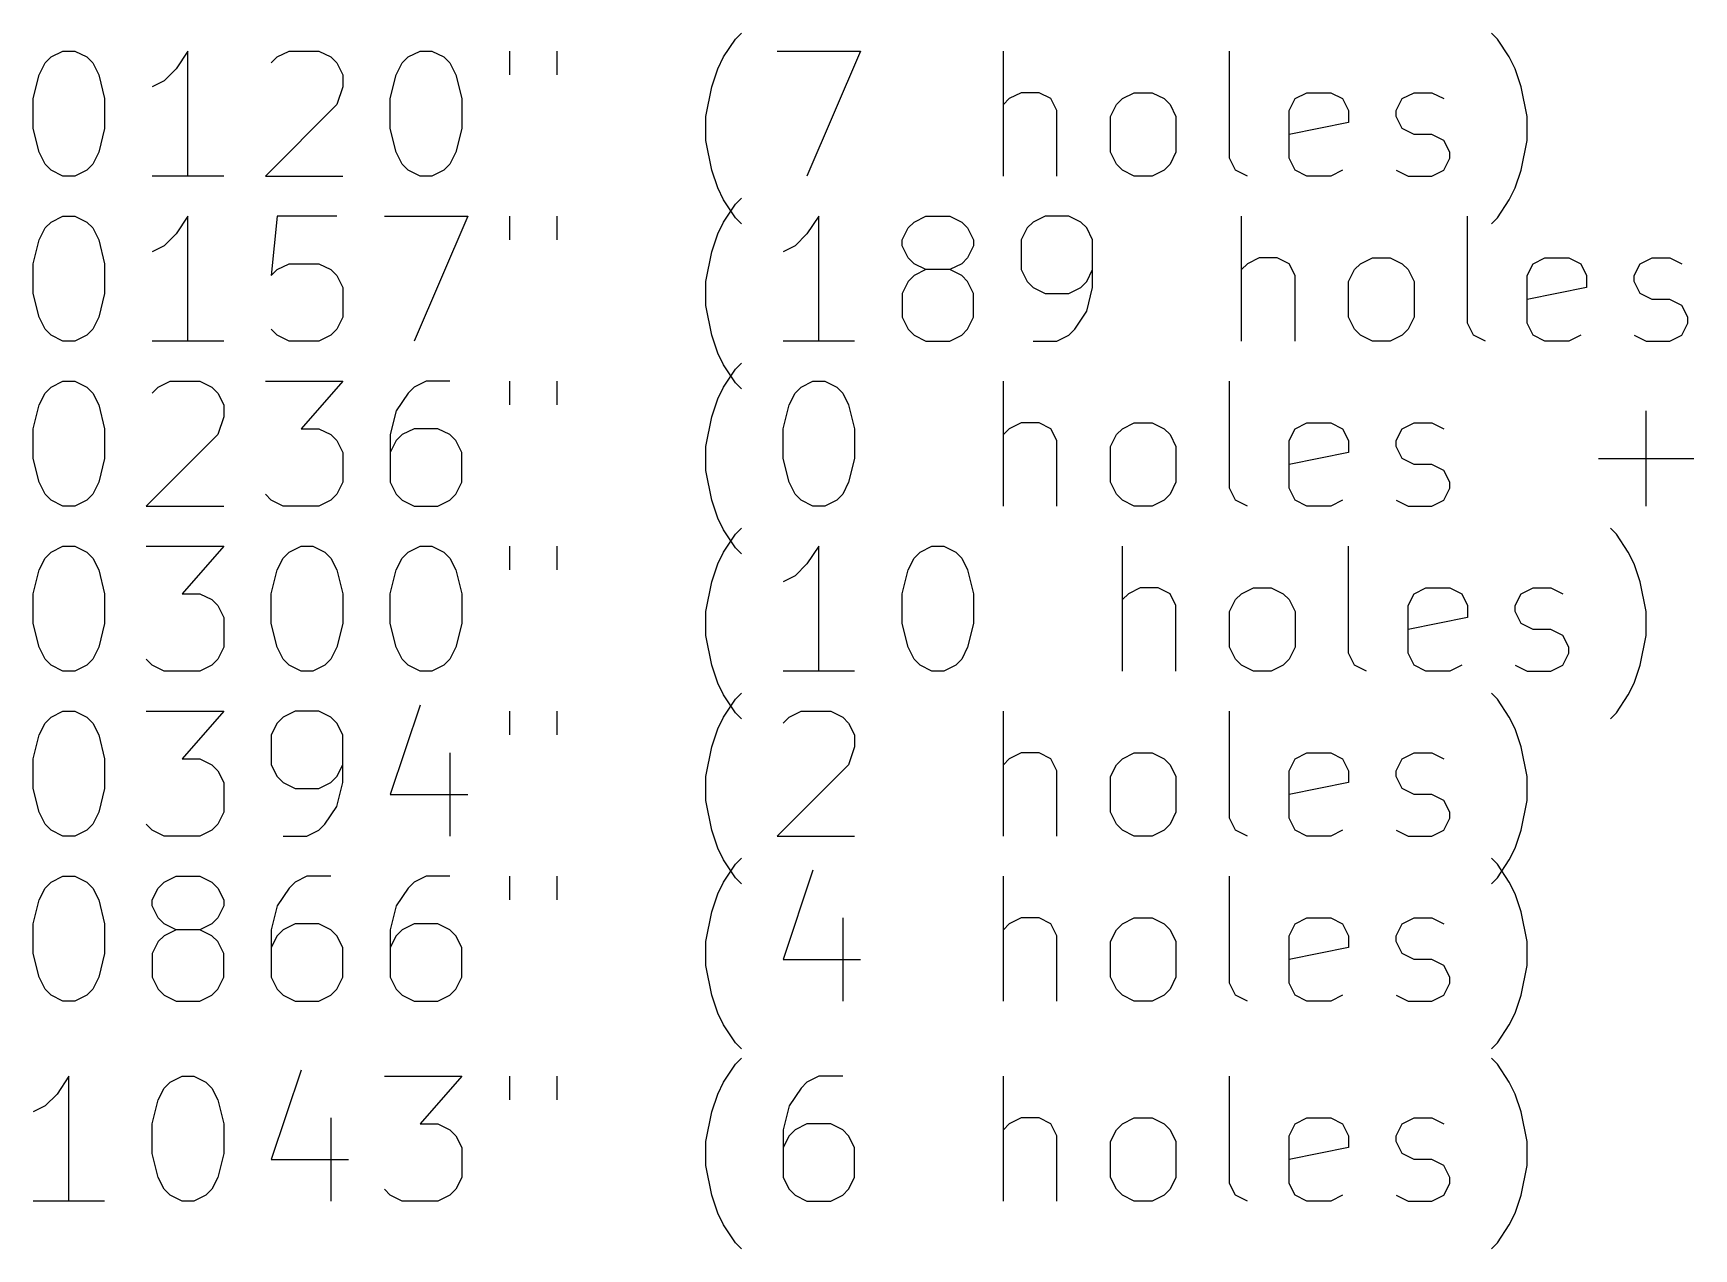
# Model space of a CAD drawing. Extents: x -24 to 350, y -155 to 35.
# Drawn here: x 2.71 to 29.28, y -134.11 to -114.67 of the extents above; entities that cross this region are included whole.
import ezdxf

# ---------------------------------------------------------------- set-up
doc = ezdxf.new("R2010")
doc.units = 0
doc.layers.add('BLACK', color=7, linetype='CONTINUOUS')

msp = doc.modelspace()

# ---------------------------------------------------------------- linework, layer by layer
at = {"layer": 'BLACK', "linetype": 'CONTINUOUS'}
for p, q in [((13.7583, -115.047), (13.9488, -114.762)), ((13.9488, -114.762), (14.044, -114.667)), ((26.1393, -114.762), (26.044, -114.667)), ((26.3298, -115.047), (26.1393, -114.762)), ((2.90119, -115.143), (2.99643, -115.047)), ((2.99643, -115.047), (3.1869, -114.952)), ((3.1869, -114.952), (3.37738, -114.952)), ((3.37738, -114.952), (3.56786, -115.047)), ((3.56786, -115.047), (3.66309, -115.143)), ((5.1869, -114.952), (4.99643, -115.238)), ((5.1869, -116.952), (5.1869, -114.952)), ((6.52024, -115.143), (6.61548, -115.047)), ((6.61548, -115.047), (6.80595, -114.952)), ((6.80595, -114.952), (7.28214, -114.952)), ((7.28214, -114.952), (7.47262, -115.047)), ((7.47262, -115.047), (7.56786, -115.143)), ((8.61548, -115.143), (8.71071, -115.047)), ((8.71071, -115.047), (8.90119, -114.952)), ((8.90119, -114.952), (9.09167, -114.952)), ((9.09167, -114.952), (9.28214, -115.047)), ((9.28214, -115.047), (9.37738, -115.143)), ((10.3298, -114.952), (10.3298, -115.333)), ((11.0917, -114.952), (11.0917, -115.333)), ((13.6631, -115.238), (13.7583, -115.047)), ((14.6155, -114.952), (15.9488, -114.952)), ((15.9488, -114.952), (15.0917, -116.952)), ((18.2345, -116.952), (18.2345, -114.952)), ((21.8536, -116.667), (21.8536, -114.952)), ((26.425, -115.238), (26.3298, -115.047)), ((2.80595, -115.333), (2.90119, -115.143)), ((3.66309, -115.143), (3.75833, -115.333)), ((4.99643, -115.238), (4.80595, -115.428)), ((7.56786, -115.143), (7.66309, -115.333)), ((8.52024, -115.333), (8.61548, -115.143)), ((9.37738, -115.143), (9.47262, -115.333)), ((13.5679, -115.524), (13.6631, -115.238)), ((26.5202, -115.524), (26.425, -115.238)), ((2.71071, -115.714), (2.80595, -115.333)), ((3.75833, -115.333), (3.85357, -115.714)), ((4.80595, -115.428), (4.61548, -115.524)), ((7.66309, -115.524), (7.56786, -115.809)), ((7.66309, -115.333), (7.66309, -115.524)), ((8.425, -115.714), (8.52024, -115.333)), ((9.47262, -115.333), (9.56786, -115.714)), ((13.4726, -116), (13.5679, -115.524)), ((26.6155, -116), (26.5202, -115.524)), ((2.71071, -116.19), (2.71071, -115.714)), ((3.85357, -115.714), (3.85357, -116.19)), ((7.56786, -115.809), (6.425, -116.952)), ((8.425, -116.19), (8.425, -115.714)), ((9.56786, -115.714), (9.56786, -116.19)), ((18.3298, -115.714), (18.2345, -115.809)), ((18.5202, -115.619), (18.3298, -115.714)), ((18.806, -115.619), (18.5202, -115.619)), ((18.9964, -115.714), (18.806, -115.619)), ((19.0917, -115.905), (18.9964, -115.714)), ((19.9488, -116), (20.044, -115.809)), ((20.044, -115.809), (20.1393, -115.714)), ((20.1393, -115.714), (20.3298, -115.619)), ((20.3298, -115.619), (20.6155, -115.619)), ((20.6155, -115.619), (20.806, -115.714)), ((20.806, -115.714), (20.9012, -115.809)), ((20.9012, -115.809), (20.9964, -116)), ((22.806, -115.905), (22.9012, -115.714)), ((22.9012, -115.714), (23.0917, -115.619)), ((23.0917, -115.619), (23.4726, -115.619)), ((23.4726, -115.619), (23.6631, -115.714)), ((23.6631, -115.714), (23.7583, -115.905)), ((24.5202, -115.905), (24.6155, -115.714)), ((24.6155, -115.714), (24.806, -115.619)), ((24.806, -115.619), (25.0917, -115.619)), ((25.0917, -115.619), (25.2821, -115.714)), ((13.4726, -116.381), (13.4726, -116)), ((19.0917, -116.952), (19.0917, -115.905)), ((19.9488, -116.571), (19.9488, -116)), ((20.9964, -116), (20.9964, -116.571)), ((22.806, -116.667), (22.806, -115.905)), ((23.7583, -116.095), (22.806, -116.286)), ((23.7583, -115.905), (23.7583, -116.095)), ((24.5202, -116), (24.5202, -115.905)), ((24.6155, -116.19), (24.5202, -116)), ((26.6155, -116.381), (26.6155, -116)), ((2.80595, -116.571), (2.71071, -116.19)), ((3.85357, -116.19), (3.75833, -116.571)), ((8.52024, -116.571), (8.425, -116.19)), ((9.56786, -116.19), (9.47262, -116.571)), ((13.5679, -116.857), (13.4726, -116.381)), ((24.806, -116.286), (24.6155, -116.19)), ((25.0917, -116.286), (24.806, -116.286)), ((25.2821, -116.381), (25.0917, -116.286)), ((25.3774, -116.571), (25.2821, -116.381)), ((26.5202, -116.857), (26.6155, -116.381)), ((2.90119, -116.762), (2.80595, -116.571)), ((3.75833, -116.571), (3.66309, -116.762)), ((8.61548, -116.762), (8.52024, -116.571)), ((9.47262, -116.571), (9.37738, -116.762)), ((20.044, -116.762), (19.9488, -116.571)), ((20.9964, -116.571), (20.9012, -116.762)), ((25.3774, -116.667), (25.3774, -116.571)), ((2.99643, -116.857), (2.90119, -116.762)), ((3.1869, -116.952), (2.99643, -116.857)), ((3.56786, -116.857), (3.37738, -116.952)), ((3.66309, -116.762), (3.56786, -116.857)), ((8.71071, -116.857), (8.61548, -116.762)), ((8.90119, -116.952), (8.71071, -116.857)), ((9.28214, -116.857), (9.09167, -116.952)), ((9.37738, -116.762), (9.28214, -116.857)), ((13.6631, -117.143), (13.5679, -116.857)), ((20.1393, -116.857), (20.044, -116.762)), ((20.3298, -116.952), (20.1393, -116.857)), ((20.806, -116.857), (20.6155, -116.952)), ((20.9012, -116.762), (20.806, -116.857)), ((21.9488, -116.857), (21.8536, -116.667)), ((22.1393, -116.952), (21.9488, -116.857)), ((22.9012, -116.857), (22.806, -116.667)), ((23.0917, -116.952), (22.9012, -116.857)), ((23.6631, -116.857), (23.4726, -116.952)), ((24.5202, -116.857), (24.7107, -116.952)), ((25.0917, -116.952), (25.2821, -116.857)), ((25.2821, -116.857), (25.3774, -116.667)), ((26.425, -117.143), (26.5202, -116.857)), ((3.37738, -116.952), (3.1869, -116.952)), ((5.75833, -116.952), (4.61548, -116.952)), ((6.425, -116.952), (7.66309, -116.952)), ((9.09167, -116.952), (8.90119, -116.952)), ((13.7583, -117.333), (13.6631, -117.143)), ((20.6155, -116.952), (20.3298, -116.952)), ((23.4726, -116.952), (23.0917, -116.952)), ((24.7107, -116.952), (25.0917, -116.952)), ((26.3298, -117.333), (26.425, -117.143)), ((13.9488, -117.619), (13.7583, -117.333)), ((13.7583, -117.688), (13.9488, -117.402)), ((13.9488, -117.402), (14.044, -117.307)), ((26.1393, -117.619), (26.3298, -117.333)), ((2.90119, -117.783), (2.99643, -117.688)), ((2.99643, -117.688), (3.1869, -117.592)), ((3.1869, -117.592), (3.37738, -117.592)), ((3.37738, -117.592), (3.56786, -117.688)), ((3.56786, -117.688), (3.66309, -117.783)), ((5.1869, -117.592), (4.99643, -117.878)), ((5.1869, -119.592), (5.1869, -117.592)), ((6.61548, -117.592), (6.52024, -118.545)), ((7.56786, -117.592), (6.61548, -117.592)), ((8.32976, -117.592), (9.6631, -117.592)), ((9.6631, -117.592), (8.80595, -119.592)), ((10.3298, -117.592), (10.3298, -117.973)), ((11.0917, -117.592), (11.0917, -117.973)), ((13.6631, -117.878), (13.7583, -117.688)), ((14.044, -117.714), (13.9488, -117.619)), ((15.2821, -117.592), (15.0917, -117.878)), ((15.2821, -119.592), (15.2821, -117.592)), ((16.7107, -117.783), (16.806, -117.688)), ((16.806, -117.688), (16.9964, -117.592)), ((16.9964, -117.592), (17.3774, -117.592)), ((17.3774, -117.592), (17.5679, -117.688)), ((17.5679, -117.688), (17.6631, -117.783)), ((18.7107, -117.688), (18.6155, -117.783)), ((18.9012, -117.592), (18.7107, -117.688)), ((19.2821, -117.592), (18.9012, -117.592)), ((19.4726, -117.688), (19.2821, -117.592)), ((19.5679, -117.783), (19.4726, -117.688)), ((22.044, -119.592), (22.044, -117.592)), ((25.6631, -119.307), (25.6631, -117.592)), ((26.044, -117.714), (26.1393, -117.619)), ((2.71071, -118.354), (2.80595, -117.973)), ((2.80595, -117.973), (2.90119, -117.783)), ((3.66309, -117.783), (3.75833, -117.973)), ((3.75833, -117.973), (3.85357, -118.354)), ((4.99643, -117.878), (4.80595, -118.068)), ((13.5679, -118.164), (13.6631, -117.878)), ((15.0917, -117.878), (14.9012, -118.068)), ((16.6155, -117.973), (16.7107, -117.783)), ((16.6155, -118.068), (16.6155, -117.973)), ((17.6631, -117.783), (17.7583, -117.973)), ((17.7583, -117.973), (17.7583, -118.068)), ((18.6155, -117.783), (18.5202, -117.973)), ((18.5202, -117.973), (18.5202, -118.449)), ((19.6631, -117.973), (19.5679, -117.783)), ((19.6631, -118.735), (19.6631, -117.973)), ((4.80595, -118.068), (4.61548, -118.164)), ((13.4726, -118.64), (13.5679, -118.164)), ((14.9012, -118.068), (14.7107, -118.164)), ((16.7107, -118.259), (16.6155, -118.068)), ((17.7583, -118.068), (17.6631, -118.259)), ((2.71071, -118.83), (2.71071, -118.354)), ((3.85357, -118.354), (3.85357, -118.83)), ((6.52024, -118.545), (6.61548, -118.449)), ((6.61548, -118.449), (6.80595, -118.354)), ((6.80595, -118.354), (7.28214, -118.354)), ((7.28214, -118.354), (7.47262, -118.449)), ((7.47262, -118.449), (7.56786, -118.545)), ((16.806, -118.354), (16.7107, -118.259)), ((16.9964, -118.449), (16.806, -118.354)), ((16.9964, -118.449), (16.806, -118.545)), ((17.3774, -118.449), (16.9964, -118.449)), ((17.5679, -118.354), (17.3774, -118.449)), ((17.5679, -118.545), (17.3774, -118.449)), ((17.6631, -118.259), (17.5679, -118.354)), ((18.5202, -118.449), (18.6155, -118.64)), ((19.5679, -118.64), (19.6631, -118.449)), ((22.1393, -118.354), (22.044, -118.449)), ((22.3298, -118.259), (22.1393, -118.354)), ((22.6155, -118.259), (22.3298, -118.259)), ((22.806, -118.354), (22.6155, -118.259)), ((22.9012, -118.545), (22.806, -118.354)), ((23.7583, -118.64), (23.8536, -118.449)), ((23.8536, -118.449), (23.9488, -118.354)), ((23.9488, -118.354), (24.1393, -118.259)), ((24.1393, -118.259), (24.425, -118.259)), ((24.425, -118.259), (24.6155, -118.354)), ((24.6155, -118.354), (24.7107, -118.449)), ((24.7107, -118.449), (24.806, -118.64)), ((26.6155, -118.545), (26.7107, -118.354)), ((26.7107, -118.354), (26.9012, -118.259)), ((26.9012, -118.259), (27.2821, -118.259)), ((27.2821, -118.259), (27.4726, -118.354)), ((27.4726, -118.354), (27.5679, -118.545)), ((28.3298, -118.545), (28.425, -118.354)), ((28.425, -118.354), (28.6155, -118.259)), ((28.6155, -118.259), (28.9012, -118.259)), ((28.9012, -118.259), (29.0917, -118.354)), ((7.56786, -118.545), (7.66309, -118.735)), ((7.66309, -118.735), (7.66309, -119.211)), ((13.4726, -119.021), (13.4726, -118.64)), ((16.7107, -118.64), (16.6155, -118.83)), ((16.806, -118.545), (16.7107, -118.64)), ((17.6631, -118.64), (17.5679, -118.545)), ((17.7583, -118.83), (17.6631, -118.64)), ((18.6155, -118.64), (18.7107, -118.735)), ((18.7107, -118.735), (18.9012, -118.83)), ((19.2821, -118.83), (19.4726, -118.735)), ((19.4726, -118.735), (19.5679, -118.64)), ((19.5679, -119.116), (19.6631, -118.735)), ((22.9012, -119.592), (22.9012, -118.545)), ((23.7583, -119.211), (23.7583, -118.64)), ((24.806, -118.64), (24.806, -119.211)), ((26.6155, -119.307), (26.6155, -118.545)), ((27.5679, -118.735), (26.6155, -118.926)), ((27.5679, -118.545), (27.5679, -118.735)), ((28.3298, -118.64), (28.3298, -118.545)), ((28.425, -118.83), (28.3298, -118.64)), ((2.80595, -119.211), (2.71071, -118.83)), ((3.85357, -118.83), (3.75833, -119.211)), ((13.5679, -119.497), (13.4726, -119.021)), ((16.6155, -118.83), (16.6155, -119.211)), ((17.7583, -119.211), (17.7583, -118.83)), ((18.9012, -118.83), (19.2821, -118.83)), ((28.6155, -118.926), (28.425, -118.83)), ((28.9012, -118.926), (28.6155, -118.926)), ((29.0917, -119.021), (28.9012, -118.926)), ((29.1869, -119.211), (29.0917, -119.021)), ((2.90119, -119.402), (2.80595, -119.211)), ((3.75833, -119.211), (3.66309, -119.402)), ((7.66309, -119.211), (7.56786, -119.402)), ((16.6155, -119.211), (16.7107, -119.402)), ((17.6631, -119.402), (17.7583, -119.211)), ((19.3774, -119.402), (19.5679, -119.116)), ((23.8536, -119.402), (23.7583, -119.211)), ((24.806, -119.211), (24.7107, -119.402)), ((29.1869, -119.307), (29.1869, -119.211)), ((2.99643, -119.497), (2.90119, -119.402)), ((3.1869, -119.592), (2.99643, -119.497)), ((3.56786, -119.497), (3.37738, -119.592)), ((3.66309, -119.402), (3.56786, -119.497)), ((6.61548, -119.497), (6.52024, -119.402)), ((6.80595, -119.592), (6.61548, -119.497)), ((7.47262, -119.497), (7.28214, -119.592)), ((7.56786, -119.402), (7.47262, -119.497)), ((13.6631, -119.783), (13.5679, -119.497)), ((16.7107, -119.402), (16.806, -119.497)), ((16.806, -119.497), (16.9964, -119.592)), ((17.3774, -119.592), (17.5679, -119.497)), ((17.5679, -119.497), (17.6631, -119.402)), ((19.0917, -119.592), (19.2821, -119.497)), ((19.2821, -119.497), (19.3774, -119.402)), ((23.9488, -119.497), (23.8536, -119.402)), ((24.1393, -119.592), (23.9488, -119.497)), ((24.6155, -119.497), (24.425, -119.592)), ((24.7107, -119.402), (24.6155, -119.497)), ((25.7583, -119.497), (25.6631, -119.307)), ((25.9488, -119.592), (25.7583, -119.497)), ((26.7107, -119.497), (26.6155, -119.307)), ((26.9012, -119.592), (26.7107, -119.497)), ((27.4726, -119.497), (27.2821, -119.592)), ((28.3298, -119.497), (28.5202, -119.592)), ((28.9012, -119.592), (29.0917, -119.497)), ((29.0917, -119.497), (29.1869, -119.307)), ((3.37738, -119.592), (3.1869, -119.592)), ((5.75833, -119.592), (4.61548, -119.592)), ((7.28214, -119.592), (6.80595, -119.592)), ((13.7583, -119.973), (13.6631, -119.783)), ((15.8536, -119.592), (14.7107, -119.592)), ((16.9964, -119.592), (17.3774, -119.592)), ((18.7107, -119.592), (19.0917, -119.592)), ((24.425, -119.592), (24.1393, -119.592)), ((27.2821, -119.592), (26.9012, -119.592)), ((28.5202, -119.592), (28.9012, -119.592)), ((13.9488, -120.259), (13.7583, -119.973)), ((13.7583, -120.328), (13.9488, -120.042)), ((13.9488, -120.042), (14.044, -119.947)), ((2.90119, -120.423), (2.99643, -120.328)), ((2.99643, -120.328), (3.1869, -120.232)), ((3.1869, -120.232), (3.37738, -120.232)), ((3.37738, -120.232), (3.56786, -120.328)), ((3.56786, -120.328), (3.66309, -120.423)), ((4.61548, -120.423), (4.71071, -120.328)), ((4.71071, -120.328), (4.90119, -120.232)), ((4.90119, -120.232), (5.37738, -120.232)), ((5.37738, -120.232), (5.56786, -120.328)), ((5.56786, -120.328), (5.66309, -120.423)), ((6.425, -120.232), (7.66309, -120.232)), ((7.66309, -120.232), (6.99643, -120.994)), ((8.80595, -120.328), (8.71071, -120.423)), ((8.99643, -120.232), (8.80595, -120.328)), ((9.37738, -120.232), (8.99643, -120.232)), ((10.3298, -120.232), (10.3298, -120.613)), ((11.0917, -120.232), (11.0917, -120.613)), ((13.6631, -120.518), (13.7583, -120.328)), ((14.044, -120.354), (13.9488, -120.259)), ((14.9012, -120.423), (14.9964, -120.328)), ((14.9964, -120.328), (15.1869, -120.232)), ((15.1869, -120.232), (15.3774, -120.232)), ((15.3774, -120.232), (15.5679, -120.328)), ((15.5679, -120.328), (15.6631, -120.423)), ((18.2345, -122.232), (18.2345, -120.232)), ((21.8536, -121.947), (21.8536, -120.232)), ((2.71071, -120.994), (2.80595, -120.613)), ((2.80595, -120.613), (2.90119, -120.423)), ((3.66309, -120.423), (3.75833, -120.613)), ((3.75833, -120.613), (3.85357, -120.994)), ((5.66309, -120.423), (5.75833, -120.613)), ((5.75833, -120.613), (5.75833, -120.804)), ((8.71071, -120.423), (8.52024, -120.708)), ((13.5679, -120.804), (13.6631, -120.518)), ((14.7107, -120.994), (14.806, -120.613)), ((14.806, -120.613), (14.9012, -120.423)), ((15.6631, -120.423), (15.7583, -120.613)), ((15.7583, -120.613), (15.8536, -120.994)), ((5.75833, -120.804), (5.66309, -121.089)), ((8.52024, -120.708), (8.425, -121.089)), ((13.4726, -121.28), (13.5679, -120.804)), ((18.5202, -120.899), (18.3298, -120.994)), ((18.806, -120.899), (18.5202, -120.899)), ((18.9964, -120.994), (18.806, -120.899)), ((20.1393, -120.994), (20.3298, -120.899)), ((20.3298, -120.899), (20.6155, -120.899)), ((20.6155, -120.899), (20.806, -120.994)), ((22.9012, -120.994), (23.0917, -120.899)), ((23.0917, -120.899), (23.4726, -120.899)), ((23.4726, -120.899), (23.6631, -120.994)), ((24.6155, -120.994), (24.806, -120.899)), ((24.806, -120.899), (25.0917, -120.899)), ((25.0917, -120.899), (25.2821, -120.994)), ((28.5202, -122.232), (28.5202, -120.708)), ((2.71071, -121.47), (2.71071, -120.994)), ((3.85357, -120.994), (3.85357, -121.47)), ((5.66309, -121.089), (4.52024, -122.232)), ((6.99643, -120.994), (7.28214, -120.994)), ((7.28214, -120.994), (7.47262, -121.089)), ((7.47262, -121.089), (7.56786, -121.185)), ((8.425, -121.089), (8.425, -121.851)), ((8.61548, -121.089), (8.52024, -121.185)), ((8.80595, -120.994), (8.61548, -121.089)), ((9.1869, -120.994), (8.80595, -120.994)), ((9.37738, -121.089), (9.1869, -120.994)), ((9.47262, -121.185), (9.37738, -121.089)), ((14.7107, -121.47), (14.7107, -120.994)), ((15.8536, -120.994), (15.8536, -121.47)), ((18.3298, -120.994), (18.2345, -121.089)), ((19.0917, -121.185), (18.9964, -120.994)), ((19.9488, -121.28), (20.044, -121.089)), ((20.044, -121.089), (20.1393, -120.994)), ((20.806, -120.994), (20.9012, -121.089)), ((20.9012, -121.089), (20.9964, -121.28)), ((22.806, -121.185), (22.9012, -120.994)), ((23.6631, -120.994), (23.7583, -121.185)), ((24.5202, -121.185), (24.6155, -120.994)), ((7.56786, -121.185), (7.66309, -121.375)), ((7.66309, -121.375), (7.66309, -121.851)), ((8.52024, -121.185), (8.425, -121.375)), ((9.56786, -121.375), (9.47262, -121.185)), ((9.56786, -121.851), (9.56786, -121.375)), ((13.4726, -121.661), (13.4726, -121.28)), ((19.0917, -122.232), (19.0917, -121.185)), ((19.9488, -121.851), (19.9488, -121.28)), ((20.9964, -121.28), (20.9964, -121.851)), ((22.806, -121.947), (22.806, -121.185)), ((23.7583, -121.375), (22.806, -121.566)), ((23.7583, -121.185), (23.7583, -121.375)), ((24.5202, -121.28), (24.5202, -121.185)), ((24.6155, -121.47), (24.5202, -121.28)), ((2.80595, -121.851), (2.71071, -121.47)), ((3.85357, -121.47), (3.75833, -121.851)), ((13.5679, -122.137), (13.4726, -121.661)), ((14.806, -121.851), (14.7107, -121.47)), ((15.8536, -121.47), (15.7583, -121.851)), ((24.806, -121.566), (24.6155, -121.47)), ((25.0917, -121.566), (24.806, -121.566)), ((25.2821, -121.661), (25.0917, -121.566)), ((25.3774, -121.851), (25.2821, -121.661)), ((27.7583, -121.47), (29.2821, -121.47)), ((2.90119, -122.042), (2.80595, -121.851)), ((3.75833, -121.851), (3.66309, -122.042)), ((7.66309, -121.851), (7.56786, -122.042)), ((8.425, -121.851), (8.52024, -122.042)), ((9.47262, -122.042), (9.56786, -121.851)), ((14.9012, -122.042), (14.806, -121.851)), ((15.7583, -121.851), (15.6631, -122.042)), ((20.044, -122.042), (19.9488, -121.851)), ((20.9964, -121.851), (20.9012, -122.042)), ((21.9488, -122.137), (21.8536, -121.947)), ((22.9012, -122.137), (22.806, -121.947)), ((25.2821, -122.137), (25.3774, -121.947)), ((25.3774, -121.947), (25.3774, -121.851)), ((2.99643, -122.137), (2.90119, -122.042)), ((3.1869, -122.232), (2.99643, -122.137)), ((3.56786, -122.137), (3.37738, -122.232)), ((3.66309, -122.042), (3.56786, -122.137)), ((6.52024, -122.137), (6.425, -122.042)), ((6.71071, -122.232), (6.52024, -122.137)), ((7.47262, -122.137), (7.28214, -122.232)), ((7.56786, -122.042), (7.47262, -122.137)), ((8.52024, -122.042), (8.61548, -122.137)), ((8.61548, -122.137), (8.80595, -122.232)), ((9.1869, -122.232), (9.37738, -122.137)), ((9.37738, -122.137), (9.47262, -122.042)), ((13.6631, -122.423), (13.5679, -122.137)), ((14.9964, -122.137), (14.9012, -122.042)), ((15.1869, -122.232), (14.9964, -122.137)), ((15.5679, -122.137), (15.3774, -122.232)), ((15.6631, -122.042), (15.5679, -122.137)), ((20.1393, -122.137), (20.044, -122.042)), ((20.3298, -122.232), (20.1393, -122.137)), ((20.806, -122.137), (20.6155, -122.232)), ((20.9012, -122.042), (20.806, -122.137)), ((22.1393, -122.232), (21.9488, -122.137)), ((23.0917, -122.232), (22.9012, -122.137)), ((23.6631, -122.137), (23.4726, -122.232)), ((24.5202, -122.137), (24.7107, -122.232)), ((25.0917, -122.232), (25.2821, -122.137)), ((3.37738, -122.232), (3.1869, -122.232)), ((4.52024, -122.232), (5.75833, -122.232)), ((7.28214, -122.232), (6.71071, -122.232)), ((8.80595, -122.232), (9.1869, -122.232)), ((13.7583, -122.613), (13.6631, -122.423)), ((15.3774, -122.232), (15.1869, -122.232)), ((20.6155, -122.232), (20.3298, -122.232)), ((23.4726, -122.232), (23.0917, -122.232)), ((24.7107, -122.232), (25.0917, -122.232)), ((13.9488, -122.899), (13.7583, -122.613)), ((13.7583, -122.968), (13.9488, -122.682)), ((13.9488, -122.682), (14.044, -122.587)), ((28.044, -122.682), (27.9488, -122.587)), ((28.2345, -122.968), (28.044, -122.682)), ((2.90119, -123.063), (2.99643, -122.968)), ((2.99643, -122.968), (3.1869, -122.872)), ((3.1869, -122.872), (3.37738, -122.872)), ((3.37738, -122.872), (3.56786, -122.968)), ((3.56786, -122.968), (3.66309, -123.063)), ((4.52024, -122.872), (5.75833, -122.872)), ((5.75833, -122.872), (5.09167, -123.634)), ((6.71071, -123.063), (6.80595, -122.968)), ((6.80595, -122.968), (6.99643, -122.872)), ((6.99643, -122.872), (7.1869, -122.872)), ((7.1869, -122.872), (7.37738, -122.968)), ((7.37738, -122.968), (7.47262, -123.063)), ((8.61548, -123.063), (8.71071, -122.968)), ((8.71071, -122.968), (8.90119, -122.872)), ((8.90119, -122.872), (9.09167, -122.872)), ((9.09167, -122.872), (9.28214, -122.968)), ((9.28214, -122.968), (9.37738, -123.063)), ((10.3298, -122.872), (10.3298, -123.253)), ((11.0917, -122.872), (11.0917, -123.253)), ((13.6631, -123.158), (13.7583, -122.968)), ((14.044, -122.994), (13.9488, -122.899)), ((15.2821, -122.872), (15.0917, -123.158)), ((15.2821, -124.872), (15.2821, -122.872)), ((16.806, -123.063), (16.9012, -122.968)), ((16.9012, -122.968), (17.0917, -122.872)), ((17.0917, -122.872), (17.2821, -122.872)), ((17.2821, -122.872), (17.4726, -122.968)), ((17.4726, -122.968), (17.5679, -123.063)), ((20.1393, -124.872), (20.1393, -122.872)), ((23.7583, -124.587), (23.7583, -122.872)), ((28.3298, -123.158), (28.2345, -122.968)), ((2.71071, -123.634), (2.80595, -123.253)), ((2.80595, -123.253), (2.90119, -123.063)), ((3.66309, -123.063), (3.75833, -123.253)), ((3.75833, -123.253), (3.85357, -123.634)), ((6.52024, -123.634), (6.61548, -123.253)), ((6.61548, -123.253), (6.71071, -123.063)), ((7.47262, -123.063), (7.56786, -123.253)), ((7.56786, -123.253), (7.66309, -123.634)), ((8.425, -123.634), (8.52024, -123.253)), ((8.52024, -123.253), (8.61548, -123.063)), ((9.37738, -123.063), (9.47262, -123.253)), ((9.47262, -123.253), (9.56786, -123.634)), ((13.5679, -123.444), (13.6631, -123.158)), ((15.0917, -123.158), (14.9012, -123.348)), ((16.6155, -123.634), (16.7107, -123.253)), ((16.7107, -123.253), (16.806, -123.063)), ((17.5679, -123.063), (17.6631, -123.253)), ((17.6631, -123.253), (17.7583, -123.634)), ((28.425, -123.444), (28.3298, -123.158)), ((13.4726, -123.92), (13.5679, -123.444)), ((14.9012, -123.348), (14.7107, -123.444)), ((20.425, -123.539), (20.2345, -123.634)), ((20.7107, -123.539), (20.425, -123.539)), ((20.9012, -123.634), (20.7107, -123.539)), ((22.044, -123.634), (22.2345, -123.539)), ((22.2345, -123.539), (22.5202, -123.539)), ((22.5202, -123.539), (22.7107, -123.634)), ((24.806, -123.634), (24.9964, -123.539)), ((24.9964, -123.539), (25.3774, -123.539)), ((25.3774, -123.539), (25.5679, -123.634)), ((26.5202, -123.634), (26.7107, -123.539)), ((26.7107, -123.539), (26.9964, -123.539)), ((26.9964, -123.539), (27.1869, -123.634)), ((28.5202, -123.92), (28.425, -123.444)), ((2.71071, -124.11), (2.71071, -123.634)), ((3.85357, -123.634), (3.85357, -124.11)), ((5.09167, -123.634), (5.37738, -123.634)), ((5.37738, -123.634), (5.56786, -123.729)), ((5.56786, -123.729), (5.66309, -123.825)), ((6.52024, -124.11), (6.52024, -123.634)), ((7.66309, -123.634), (7.66309, -124.11)), ((8.425, -124.11), (8.425, -123.634)), ((9.56786, -123.634), (9.56786, -124.11)), ((16.6155, -124.11), (16.6155, -123.634)), ((17.7583, -123.634), (17.7583, -124.11)), ((20.2345, -123.634), (20.1393, -123.729)), ((20.9964, -123.825), (20.9012, -123.634)), ((21.8536, -123.92), (21.9488, -123.729)), ((21.9488, -123.729), (22.044, -123.634)), ((22.7107, -123.634), (22.806, -123.729)), ((22.806, -123.729), (22.9012, -123.92)), ((24.7107, -123.825), (24.806, -123.634)), ((25.5679, -123.634), (25.6631, -123.825)), ((26.425, -123.825), (26.5202, -123.634)), ((5.66309, -123.825), (5.75833, -124.015)), ((5.75833, -124.015), (5.75833, -124.491)), ((13.4726, -124.301), (13.4726, -123.92)), ((20.9964, -124.872), (20.9964, -123.825)), ((21.8536, -124.491), (21.8536, -123.92)), ((22.9012, -123.92), (22.9012, -124.491)), ((24.7107, -124.587), (24.7107, -123.825)), ((25.6631, -124.015), (24.7107, -124.206)), ((25.6631, -123.825), (25.6631, -124.015)), ((26.425, -123.92), (26.425, -123.825)), ((26.5202, -124.11), (26.425, -123.92)), ((28.5202, -124.301), (28.5202, -123.92)), ((2.80595, -124.491), (2.71071, -124.11)), ((3.85357, -124.11), (3.75833, -124.491)), ((6.61548, -124.491), (6.52024, -124.11)), ((7.66309, -124.11), (7.56786, -124.491)), ((8.52024, -124.491), (8.425, -124.11)), ((9.56786, -124.11), (9.47262, -124.491)), ((13.5679, -124.777), (13.4726, -124.301)), ((16.7107, -124.491), (16.6155, -124.11)), ((17.7583, -124.11), (17.6631, -124.491)), ((26.7107, -124.206), (26.5202, -124.11)), ((26.9964, -124.206), (26.7107, -124.206)), ((27.1869, -124.301), (26.9964, -124.206)), ((27.2821, -124.491), (27.1869, -124.301)), ((28.425, -124.777), (28.5202, -124.301)), ((2.90119, -124.682), (2.80595, -124.491)), ((3.75833, -124.491), (3.66309, -124.682)), ((5.75833, -124.491), (5.66309, -124.682)), ((6.71071, -124.682), (6.61548, -124.491)), ((7.56786, -124.491), (7.47262, -124.682)), ((8.61548, -124.682), (8.52024, -124.491)), ((9.47262, -124.491), (9.37738, -124.682)), ((16.806, -124.682), (16.7107, -124.491)), ((17.6631, -124.491), (17.5679, -124.682)), ((21.9488, -124.682), (21.8536, -124.491)), ((22.9012, -124.491), (22.806, -124.682)), ((23.8536, -124.777), (23.7583, -124.587)), ((24.806, -124.777), (24.7107, -124.587)), ((27.1869, -124.777), (27.2821, -124.587)), ((27.2821, -124.587), (27.2821, -124.491)), ((2.99643, -124.777), (2.90119, -124.682)), ((3.1869, -124.872), (2.99643, -124.777)), ((3.37738, -124.872), (3.1869, -124.872)), ((3.56786, -124.777), (3.37738, -124.872)), ((3.66309, -124.682), (3.56786, -124.777)), ((4.61548, -124.777), (4.52024, -124.682)), ((4.80595, -124.872), (4.61548, -124.777)), ((5.37738, -124.872), (4.80595, -124.872)), ((5.56786, -124.777), (5.37738, -124.872)), ((5.66309, -124.682), (5.56786, -124.777)), ((6.80595, -124.777), (6.71071, -124.682)), ((6.99643, -124.872), (6.80595, -124.777)), ((7.1869, -124.872), (6.99643, -124.872)), ((7.37738, -124.777), (7.1869, -124.872)), ((7.47262, -124.682), (7.37738, -124.777)), ((8.71071, -124.777), (8.61548, -124.682)), ((8.90119, -124.872), (8.71071, -124.777)), ((9.09167, -124.872), (8.90119, -124.872)), ((9.28214, -124.777), (9.09167, -124.872)), ((9.37738, -124.682), (9.28214, -124.777)), ((13.6631, -125.063), (13.5679, -124.777)), ((15.8536, -124.872), (14.7107, -124.872)), ((16.9012, -124.777), (16.806, -124.682)), ((17.0917, -124.872), (16.9012, -124.777)), ((17.2821, -124.872), (17.0917, -124.872)), ((17.4726, -124.777), (17.2821, -124.872)), ((17.5679, -124.682), (17.4726, -124.777)), ((22.044, -124.777), (21.9488, -124.682)), ((22.2345, -124.872), (22.044, -124.777)), ((22.5202, -124.872), (22.2345, -124.872)), ((22.7107, -124.777), (22.5202, -124.872)), ((22.806, -124.682), (22.7107, -124.777)), ((24.044, -124.872), (23.8536, -124.777)), ((24.9964, -124.872), (24.806, -124.777)), ((25.3774, -124.872), (24.9964, -124.872)), ((25.5679, -124.777), (25.3774, -124.872)), ((26.425, -124.777), (26.6155, -124.872)), ((26.6155, -124.872), (26.9964, -124.872)), ((26.9964, -124.872), (27.1869, -124.777)), ((28.3298, -125.063), (28.425, -124.777)), ((13.7583, -125.253), (13.6631, -125.063)), ((28.2345, -125.253), (28.3298, -125.063)), ((13.9488, -125.539), (13.7583, -125.253)), ((13.7583, -125.607), (13.9488, -125.322)), ((13.9488, -125.322), (14.044, -125.227)), ((26.1393, -125.322), (26.044, -125.227)), ((26.3298, -125.607), (26.1393, -125.322)), ((28.044, -125.539), (28.2345, -125.253)), ((2.90119, -125.703), (2.99643, -125.607)), ((2.99643, -125.607), (3.1869, -125.512)), ((3.1869, -125.512), (3.37738, -125.512)), ((3.37738, -125.512), (3.56786, -125.607)), ((3.56786, -125.607), (3.66309, -125.703)), ((4.52024, -125.512), (5.75833, -125.512)), ((5.75833, -125.512), (5.09167, -126.274)), ((6.71071, -125.607), (6.61548, -125.703)), ((6.90119, -125.512), (6.71071, -125.607)), ((7.28214, -125.512), (6.90119, -125.512)), ((7.47262, -125.607), (7.28214, -125.512)), ((7.56786, -125.703), (7.47262, -125.607)), ((8.90119, -125.417), (8.425, -126.846)), ((10.3298, -125.512), (10.3298, -125.893)), ((11.0917, -125.512), (11.0917, -125.893)), ((13.6631, -125.798), (13.7583, -125.607)), ((14.044, -125.634), (13.9488, -125.539)), ((14.7107, -125.703), (14.806, -125.607)), ((14.806, -125.607), (14.9964, -125.512)), ((14.9964, -125.512), (15.4726, -125.512)), ((15.4726, -125.512), (15.6631, -125.607)), ((15.6631, -125.607), (15.7583, -125.703)), ((18.2345, -127.512), (18.2345, -125.512)), ((21.8536, -127.227), (21.8536, -125.512)), ((26.425, -125.798), (26.3298, -125.607)), ((27.9488, -125.634), (28.044, -125.539)), ((2.71071, -126.274), (2.80595, -125.893)), ((2.80595, -125.893), (2.90119, -125.703)), ((3.66309, -125.703), (3.75833, -125.893)), ((3.75833, -125.893), (3.85357, -126.274)), ((6.61548, -125.703), (6.52024, -125.893)), ((6.52024, -125.893), (6.52024, -126.369)), ((7.66309, -125.893), (7.56786, -125.703)), ((7.66309, -126.655), (7.66309, -125.893)), ((13.5679, -126.084), (13.6631, -125.798)), ((15.7583, -125.703), (15.8536, -125.893)), ((15.8536, -125.893), (15.8536, -126.084)), ((26.5202, -126.084), (26.425, -125.798)), ((9.37738, -126.179), (9.37738, -127.512)), ((13.4726, -126.56), (13.5679, -126.084)), ((15.8536, -126.084), (15.7583, -126.369)), ((18.5202, -126.179), (18.3298, -126.274)), ((18.806, -126.179), (18.5202, -126.179)), ((18.9964, -126.274), (18.806, -126.179)), ((20.1393, -126.274), (20.3298, -126.179)), ((20.3298, -126.179), (20.6155, -126.179)), ((20.6155, -126.179), (20.806, -126.274)), ((22.9012, -126.274), (23.0917, -126.179)), ((23.0917, -126.179), (23.4726, -126.179)), ((23.4726, -126.179), (23.6631, -126.274)), ((24.6155, -126.274), (24.806, -126.179)), ((24.806, -126.179), (25.0917, -126.179)), ((25.0917, -126.179), (25.2821, -126.274)), ((26.6155, -126.56), (26.5202, -126.084)), ((2.71071, -126.75), (2.71071, -126.274)), ((3.85357, -126.274), (3.85357, -126.75)), ((5.09167, -126.274), (5.37738, -126.274)), ((5.37738, -126.274), (5.56786, -126.369)), ((5.56786, -126.369), (5.66309, -126.465)), ((5.66309, -126.465), (5.75833, -126.655)), ((6.52024, -126.369), (6.61548, -126.56)), ((7.56786, -126.56), (7.66309, -126.369)), ((15.7583, -126.369), (14.6155, -127.512)), ((18.3298, -126.274), (18.2345, -126.369)), ((19.0917, -126.465), (18.9964, -126.274)), ((19.0917, -127.512), (19.0917, -126.465)), ((19.9488, -126.56), (20.044, -126.369)), ((20.044, -126.369), (20.1393, -126.274)), ((20.806, -126.274), (20.9012, -126.369)), ((20.9012, -126.369), (20.9964, -126.56)), ((22.806, -126.465), (22.9012, -126.274)), ((22.806, -127.227), (22.806, -126.465)), ((23.6631, -126.274), (23.7583, -126.465)), ((23.7583, -126.465), (23.7583, -126.655)), ((24.5202, -126.465), (24.6155, -126.274)), ((24.5202, -126.56), (24.5202, -126.465)), ((5.75833, -126.655), (5.75833, -127.131)), ((6.61548, -126.56), (6.71071, -126.655)), ((6.71071, -126.655), (6.90119, -126.75)), ((7.28214, -126.75), (7.47262, -126.655)), ((7.47262, -126.655), (7.56786, -126.56)), ((7.56786, -127.036), (7.66309, -126.655)), ((13.4726, -126.941), (13.4726, -126.56)), ((19.9488, -127.131), (19.9488, -126.56)), ((20.9964, -126.56), (20.9964, -127.131)), ((23.7583, -126.655), (22.806, -126.846)), ((24.6155, -126.75), (24.5202, -126.56)), ((26.6155, -126.941), (26.6155, -126.56)), ((2.80595, -127.131), (2.71071, -126.75)), ((3.85357, -126.75), (3.75833, -127.131)), ((6.90119, -126.75), (7.28214, -126.75)), ((8.425, -126.846), (9.6631, -126.846)), ((13.5679, -127.417), (13.4726, -126.941)), ((24.806, -126.846), (24.6155, -126.75)), ((25.0917, -126.846), (24.806, -126.846)), ((25.2821, -126.941), (25.0917, -126.846)), ((25.3774, -127.131), (25.2821, -126.941)), ((26.5202, -127.417), (26.6155, -126.941)), ((2.90119, -127.322), (2.80595, -127.131)), ((3.75833, -127.131), (3.66309, -127.322)), ((5.75833, -127.131), (5.66309, -127.322)), ((7.37738, -127.322), (7.56786, -127.036)), ((20.044, -127.322), (19.9488, -127.131)), ((20.9964, -127.131), (20.9012, -127.322)), ((21.9488, -127.417), (21.8536, -127.227)), ((22.9012, -127.417), (22.806, -127.227)), ((25.2821, -127.417), (25.3774, -127.227)), ((25.3774, -127.227), (25.3774, -127.131)), ((2.99643, -127.417), (2.90119, -127.322)), ((3.1869, -127.512), (2.99643, -127.417)), ((3.37738, -127.512), (3.1869, -127.512)), ((3.56786, -127.417), (3.37738, -127.512)), ((3.66309, -127.322), (3.56786, -127.417)), ((4.61548, -127.417), (4.52024, -127.322)), ((4.80595, -127.512), (4.61548, -127.417)), ((5.37738, -127.512), (4.80595, -127.512)), ((5.56786, -127.417), (5.37738, -127.512)), ((5.66309, -127.322), (5.56786, -127.417)), ((6.71071, -127.512), (7.09167, -127.512)), ((7.09167, -127.512), (7.28214, -127.417)), ((7.28214, -127.417), (7.37738, -127.322)), ((13.6631, -127.703), (13.5679, -127.417)), ((14.6155, -127.512), (15.8536, -127.512)), ((20.1393, -127.417), (20.044, -127.322)), ((20.3298, -127.512), (20.1393, -127.417)), ((20.6155, -127.512), (20.3298, -127.512)), ((20.806, -127.417), (20.6155, -127.512)), ((20.9012, -127.322), (20.806, -127.417)), ((22.1393, -127.512), (21.9488, -127.417)), ((23.0917, -127.512), (22.9012, -127.417)), ((23.4726, -127.512), (23.0917, -127.512)), ((23.6631, -127.417), (23.4726, -127.512)), ((24.5202, -127.417), (24.7107, -127.512)), ((24.7107, -127.512), (25.0917, -127.512)), ((25.0917, -127.512), (25.2821, -127.417)), ((26.425, -127.703), (26.5202, -127.417)), ((13.7583, -127.893), (13.6631, -127.703)), ((26.3298, -127.893), (26.425, -127.703)), ((13.9488, -128.179), (13.7583, -127.893)), ((13.7583, -128.248), (13.9488, -127.962)), ((13.9488, -127.962), (14.044, -127.867)), ((15.1869, -128.057), (14.7107, -129.486)), ((26.1393, -127.962), (26.044, -127.867)), ((26.1393, -128.179), (26.3298, -127.893)), ((26.3298, -128.248), (26.1393, -127.962)), ((2.90119, -128.343), (2.99643, -128.248)), ((2.99643, -128.248), (3.1869, -128.152)), ((3.1869, -128.152), (3.37738, -128.152)), ((3.37738, -128.152), (3.56786, -128.248)), ((3.56786, -128.248), (3.66309, -128.343)), ((4.71071, -128.343), (4.80595, -128.248)), ((4.80595, -128.248), (4.99643, -128.152)), ((4.99643, -128.152), (5.37738, -128.152)), ((5.37738, -128.152), (5.56786, -128.248)), ((5.56786, -128.248), (5.66309, -128.343)), ((6.90119, -128.248), (6.80595, -128.343)), ((7.09167, -128.152), (6.90119, -128.248)), ((7.47262, -128.152), (7.09167, -128.152)), ((8.80595, -128.248), (8.71071, -128.343)), ((8.99643, -128.152), (8.80595, -128.248)), ((9.37738, -128.152), (8.99643, -128.152)), ((10.3298, -128.152), (10.3298, -128.533)), ((11.0917, -128.152), (11.0917, -128.533)), ((13.6631, -128.438), (13.7583, -128.248)), ((14.044, -128.274), (13.9488, -128.179)), ((18.2345, -130.152), (18.2345, -128.152)), ((21.8536, -129.867), (21.8536, -128.152)), ((26.044, -128.274), (26.1393, -128.179)), ((26.425, -128.438), (26.3298, -128.248)), ((2.71071, -128.914), (2.80595, -128.533)), ((2.80595, -128.533), (2.90119, -128.343)), ((3.66309, -128.343), (3.75833, -128.533)), ((3.75833, -128.533), (3.85357, -128.914)), ((4.61548, -128.533), (4.71071, -128.343)), ((4.61548, -128.628), (4.61548, -128.533)), ((5.66309, -128.343), (5.75833, -128.533)), ((5.75833, -128.533), (5.75833, -128.628)), ((6.80595, -128.343), (6.61548, -128.628)), ((8.71071, -128.343), (8.52024, -128.628)), ((13.5679, -128.724), (13.6631, -128.438)), ((26.5202, -128.724), (26.425, -128.438)), ((4.71071, -128.819), (4.61548, -128.628)), ((4.80595, -128.914), (4.71071, -128.819)), ((5.66309, -128.819), (5.56786, -128.914)), ((5.75833, -128.628), (5.66309, -128.819)), ((6.61548, -128.628), (6.52024, -129.009)), ((8.52024, -128.628), (8.425, -129.009)), ((13.4726, -129.2), (13.5679, -128.724)), ((15.6631, -128.819), (15.6631, -130.152)), ((18.5202, -128.819), (18.3298, -128.914)), ((18.806, -128.819), (18.5202, -128.819)), ((18.9964, -128.914), (18.806, -128.819)), ((20.1393, -128.914), (20.3298, -128.819)), ((20.3298, -128.819), (20.6155, -128.819)), ((20.6155, -128.819), (20.806, -128.914)), ((22.9012, -128.914), (23.0917, -128.819)), ((23.0917, -128.819), (23.4726, -128.819)), ((23.4726, -128.819), (23.6631, -128.914)), ((24.6155, -128.914), (24.806, -128.819)), ((24.806, -128.819), (25.0917, -128.819)), ((25.0917, -128.819), (25.2821, -128.914)), ((26.6155, -129.2), (26.5202, -128.724)), ((2.71071, -129.39), (2.71071, -128.914)), ((3.85357, -128.914), (3.85357, -129.39)), ((4.80595, -129.105), (4.71071, -129.2)), ((4.99643, -129.009), (4.80595, -128.914)), ((4.99643, -129.009), (4.80595, -129.105)), ((5.37738, -129.009), (4.99643, -129.009)), ((5.56786, -128.914), (5.37738, -129.009)), ((5.56786, -129.105), (5.37738, -129.009)), ((5.66309, -129.2), (5.56786, -129.105)), ((6.52024, -129.009), (6.52024, -129.771)), ((6.61548, -129.105), (6.52024, -129.295)), ((6.71071, -129.009), (6.61548, -129.105)), ((6.90119, -128.914), (6.71071, -129.009)), ((7.28214, -128.914), (6.90119, -128.914)), ((7.47262, -129.009), (7.28214, -128.914)), ((7.56786, -129.105), (7.47262, -129.009)), ((7.66309, -129.295), (7.56786, -129.105)), ((8.425, -129.009), (8.425, -129.771)), ((8.52024, -129.105), (8.425, -129.295)), ((8.61548, -129.009), (8.52024, -129.105)), ((8.80595, -128.914), (8.61548, -129.009)), ((9.1869, -128.914), (8.80595, -128.914)), ((9.37738, -129.009), (9.1869, -128.914)), ((9.47262, -129.105), (9.37738, -129.009)), ((9.56786, -129.295), (9.47262, -129.105)), ((18.3298, -128.914), (18.2345, -129.009)), ((19.0917, -129.105), (18.9964, -128.914)), ((19.0917, -130.152), (19.0917, -129.105)), ((19.9488, -129.2), (20.044, -129.009)), ((20.044, -129.009), (20.1393, -128.914)), ((20.806, -128.914), (20.9012, -129.009)), ((20.9012, -129.009), (20.9964, -129.2)), ((22.806, -129.105), (22.9012, -128.914)), ((22.806, -129.867), (22.806, -129.105)), ((23.6631, -128.914), (23.7583, -129.105)), ((23.7583, -129.105), (23.7583, -129.295)), ((24.5202, -129.105), (24.6155, -128.914)), ((24.5202, -129.2), (24.5202, -129.105)), ((2.80595, -129.771), (2.71071, -129.39)), ((3.85357, -129.39), (3.75833, -129.771)), ((4.71071, -129.2), (4.61548, -129.39)), ((4.61548, -129.39), (4.61548, -129.771)), ((5.75833, -129.39), (5.66309, -129.2)), ((5.75833, -129.771), (5.75833, -129.39)), ((7.66309, -129.771), (7.66309, -129.295)), ((9.56786, -129.771), (9.56786, -129.295)), ((13.4726, -129.581), (13.4726, -129.2)), ((19.9488, -129.771), (19.9488, -129.2)), ((20.9964, -129.2), (20.9964, -129.771)), ((23.7583, -129.295), (22.806, -129.486)), ((24.6155, -129.39), (24.5202, -129.2)), ((24.806, -129.486), (24.6155, -129.39)), ((26.6155, -129.581), (26.6155, -129.2)), ((13.5679, -130.057), (13.4726, -129.581)), ((14.7107, -129.486), (15.9488, -129.486)), ((25.0917, -129.486), (24.806, -129.486)), ((25.2821, -129.581), (25.0917, -129.486)), ((25.3774, -129.771), (25.2821, -129.581)), ((26.5202, -130.057), (26.6155, -129.581)), ((2.90119, -129.962), (2.80595, -129.771)), ((3.75833, -129.771), (3.66309, -129.962)), ((4.61548, -129.771), (4.71071, -129.962)), ((5.66309, -129.962), (5.75833, -129.771)), ((6.52024, -129.771), (6.61548, -129.962)), ((7.56786, -129.962), (7.66309, -129.771)), ((8.425, -129.771), (8.52024, -129.962)), ((9.47262, -129.962), (9.56786, -129.771)), ((20.044, -129.962), (19.9488, -129.771)), ((20.9964, -129.771), (20.9012, -129.962)), ((21.9488, -130.057), (21.8536, -129.867)), ((22.9012, -130.057), (22.806, -129.867)), ((25.2821, -130.057), (25.3774, -129.867)), ((25.3774, -129.867), (25.3774, -129.771)), ((2.99643, -130.057), (2.90119, -129.962)), ((3.1869, -130.152), (2.99643, -130.057)), ((3.37738, -130.152), (3.1869, -130.152)), ((3.56786, -130.057), (3.37738, -130.152)), ((3.66309, -129.962), (3.56786, -130.057)), ((4.71071, -129.962), (4.80595, -130.057)), ((4.80595, -130.057), (4.99643, -130.152)), ((4.99643, -130.152), (5.37738, -130.152)), ((5.37738, -130.152), (5.56786, -130.057)), ((5.56786, -130.057), (5.66309, -129.962)), ((6.61548, -129.962), (6.71071, -130.057)), ((6.71071, -130.057), (6.90119, -130.152)), ((6.90119, -130.152), (7.28214, -130.152)), ((7.28214, -130.152), (7.47262, -130.057)), ((7.47262, -130.057), (7.56786, -129.962)), ((8.52024, -129.962), (8.61548, -130.057)), ((8.61548, -130.057), (8.80595, -130.152)), ((8.80595, -130.152), (9.1869, -130.152)), ((9.1869, -130.152), (9.37738, -130.057)), ((9.37738, -130.057), (9.47262, -129.962)), ((13.6631, -130.343), (13.5679, -130.057)), ((20.1393, -130.057), (20.044, -129.962)), ((20.3298, -130.152), (20.1393, -130.057)), ((20.6155, -130.152), (20.3298, -130.152)), ((20.806, -130.057), (20.6155, -130.152)), ((20.9012, -129.962), (20.806, -130.057)), ((22.1393, -130.152), (21.9488, -130.057)), ((23.0917, -130.152), (22.9012, -130.057)), ((23.4726, -130.152), (23.0917, -130.152)), ((23.6631, -130.057), (23.4726, -130.152)), ((24.5202, -130.057), (24.7107, -130.152)), ((24.7107, -130.152), (25.0917, -130.152)), ((25.0917, -130.152), (25.2821, -130.057)), ((26.425, -130.343), (26.5202, -130.057)), ((13.7583, -130.533), (13.6631, -130.343)), ((26.3298, -130.533), (26.425, -130.343)), ((13.9488, -130.819), (13.7583, -130.533)), ((26.1393, -130.819), (26.3298, -130.533)), ((14.044, -130.914), (13.9488, -130.819)), ((26.044, -130.914), (26.1393, -130.819)), ((6.99643, -131.257), (6.52024, -132.686)), ((13.7583, -131.447), (13.9488, -131.162)), ((13.9488, -131.162), (14.044, -131.067)), ((26.1393, -131.162), (26.044, -131.067)), ((26.3298, -131.447), (26.1393, -131.162)), ((3.28214, -131.352), (3.09167, -131.638)), ((3.28214, -133.352), (3.28214, -131.352)), ((4.80595, -131.543), (4.90119, -131.447)), ((4.90119, -131.447), (5.09167, -131.352)), ((5.09167, -131.352), (5.28214, -131.352)), ((5.28214, -131.352), (5.47262, -131.447)), ((5.47262, -131.447), (5.56786, -131.543)), ((8.32976, -131.352), (9.56786, -131.352)), ((9.56786, -131.352), (8.90119, -132.114)), ((10.3298, -131.352), (10.3298, -131.733)), ((11.0917, -131.352), (11.0917, -131.733)), ((13.6631, -131.638), (13.7583, -131.447)), ((15.0917, -131.447), (14.9964, -131.543)), ((15.2821, -131.352), (15.0917, -131.447)), ((15.6631, -131.352), (15.2821, -131.352)), ((18.2345, -133.352), (18.2345, -131.352)), ((21.8536, -133.067), (21.8536, -131.352)), ((26.425, -131.638), (26.3298, -131.447)), ((3.09167, -131.638), (2.90119, -131.828)), ((4.61548, -132.114), (4.71071, -131.733)), ((4.71071, -131.733), (4.80595, -131.543)), ((5.56786, -131.543), (5.66309, -131.733)), ((5.66309, -131.733), (5.75833, -132.114)), ((13.5679, -131.924), (13.6631, -131.638)), ((14.9964, -131.543), (14.806, -131.828)), ((26.5202, -131.924), (26.425, -131.638)), ((2.90119, -131.828), (2.71071, -131.924)), ((7.47262, -132.019), (7.47262, -133.352)), ((13.4726, -132.4), (13.5679, -131.924)), ((14.806, -131.828), (14.7107, -132.209)), ((18.5202, -132.019), (18.3298, -132.114)), ((18.806, -132.019), (18.5202, -132.019)), ((18.9964, -132.114), (18.806, -132.019)), ((20.1393, -132.114), (20.3298, -132.019)), ((20.3298, -132.019), (20.6155, -132.019)), ((20.6155, -132.019), (20.806, -132.114)), ((22.9012, -132.114), (23.0917, -132.019)), ((23.0917, -132.019), (23.4726, -132.019)), ((23.4726, -132.019), (23.6631, -132.114)), ((24.6155, -132.114), (24.806, -132.019)), ((24.806, -132.019), (25.0917, -132.019)), ((25.0917, -132.019), (25.2821, -132.114)), ((26.6155, -132.4), (26.5202, -131.924)), ((4.61548, -132.59), (4.61548, -132.114)), ((5.75833, -132.114), (5.75833, -132.59)), ((8.90119, -132.114), (9.1869, -132.114)), ((9.1869, -132.114), (9.37738, -132.209)), ((9.37738, -132.209), (9.47262, -132.305)), ((9.47262, -132.305), (9.56786, -132.495)), ((14.7107, -132.209), (14.7107, -132.971)), ((14.806, -132.305), (14.7107, -132.495)), ((14.9012, -132.209), (14.806, -132.305)), ((15.0917, -132.114), (14.9012, -132.209)), ((15.4726, -132.114), (15.0917, -132.114)), ((15.6631, -132.209), (15.4726, -132.114)), ((15.7583, -132.305), (15.6631, -132.209)), ((15.8536, -132.495), (15.7583, -132.305)), ((18.3298, -132.114), (18.2345, -132.209)), ((19.0917, -132.305), (18.9964, -132.114)), ((19.0917, -133.352), (19.0917, -132.305)), ((19.9488, -132.4), (20.044, -132.209)), ((20.044, -132.209), (20.1393, -132.114)), ((20.806, -132.114), (20.9012, -132.209)), ((20.9012, -132.209), (20.9964, -132.4)), ((22.806, -132.305), (22.9012, -132.114)), ((22.806, -133.067), (22.806, -132.305)), ((23.6631, -132.114), (23.7583, -132.305)), ((23.7583, -132.305), (23.7583, -132.495)), ((24.5202, -132.305), (24.6155, -132.114)), ((24.5202, -132.4), (24.5202, -132.305)), ((4.71071, -132.971), (4.61548, -132.59)), ((5.75833, -132.59), (5.66309, -132.971)), ((9.56786, -132.495), (9.56786, -132.971)), ((13.4726, -132.781), (13.4726, -132.4)), ((15.8536, -132.971), (15.8536, -132.495)), ((19.9488, -132.971), (19.9488, -132.4)), ((20.9964, -132.4), (20.9964, -132.971)), ((23.7583, -132.495), (22.806, -132.686)), ((24.6155, -132.59), (24.5202, -132.4)), ((24.806, -132.686), (24.6155, -132.59)), ((26.6155, -132.781), (26.6155, -132.4)), ((6.52024, -132.686), (7.75833, -132.686)), ((13.5679, -133.257), (13.4726, -132.781)), ((25.0917, -132.686), (24.806, -132.686)), ((25.2821, -132.781), (25.0917, -132.686)), ((25.3774, -132.971), (25.2821, -132.781)), ((26.5202, -133.257), (26.6155, -132.781)), ((4.80595, -133.162), (4.71071, -132.971)), ((5.66309, -132.971), (5.56786, -133.162)), ((9.56786, -132.971), (9.47262, -133.162)), ((14.7107, -132.971), (14.806, -133.162)), ((15.7583, -133.162), (15.8536, -132.971)), ((20.044, -133.162), (19.9488, -132.971)), ((20.9964, -132.971), (20.9012, -133.162)), ((21.9488, -133.257), (21.8536, -133.067)), ((22.9012, -133.257), (22.806, -133.067)), ((25.2821, -133.257), (25.3774, -133.067)), ((25.3774, -133.067), (25.3774, -132.971)), ((3.85357, -133.352), (2.71071, -133.352)), ((4.90119, -133.257), (4.80595, -133.162)), ((5.09167, -133.352), (4.90119, -133.257)), ((5.28214, -133.352), (5.09167, -133.352)), ((5.47262, -133.257), (5.28214, -133.352)), ((5.56786, -133.162), (5.47262, -133.257)), ((8.425, -133.257), (8.32976, -133.162)), ((8.61548, -133.352), (8.425, -133.257)), ((9.1869, -133.352), (8.61548, -133.352)), ((9.37738, -133.257), (9.1869, -133.352)), ((9.47262, -133.162), (9.37738, -133.257)), ((13.6631, -133.543), (13.5679, -133.257)), ((14.806, -133.162), (14.9012, -133.257)), ((14.9012, -133.257), (15.0917, -133.352)), ((15.0917, -133.352), (15.4726, -133.352)), ((15.4726, -133.352), (15.6631, -133.257)), ((15.6631, -133.257), (15.7583, -133.162)), ((20.1393, -133.257), (20.044, -133.162)), ((20.3298, -133.352), (20.1393, -133.257)), ((20.6155, -133.352), (20.3298, -133.352)), ((20.806, -133.257), (20.6155, -133.352)), ((20.9012, -133.162), (20.806, -133.257)), ((22.1393, -133.352), (21.9488, -133.257)), ((23.0917, -133.352), (22.9012, -133.257)), ((23.4726, -133.352), (23.0917, -133.352)), ((23.6631, -133.257), (23.4726, -133.352)), ((24.5202, -133.257), (24.7107, -133.352)), ((24.7107, -133.352), (25.0917, -133.352)), ((25.0917, -133.352), (25.2821, -133.257)), ((26.425, -133.543), (26.5202, -133.257)), ((13.7583, -133.733), (13.6631, -133.543)), ((26.3298, -133.733), (26.425, -133.543)), ((13.9488, -134.019), (13.7583, -133.733)), ((26.1393, -134.019), (26.3298, -133.733)), ((14.044, -134.114), (13.9488, -134.019)), ((26.044, -134.114), (26.1393, -134.019))]:
    msp.add_line(p, q, dxfattribs=at)

doc.saveas('drawing.dxf')
